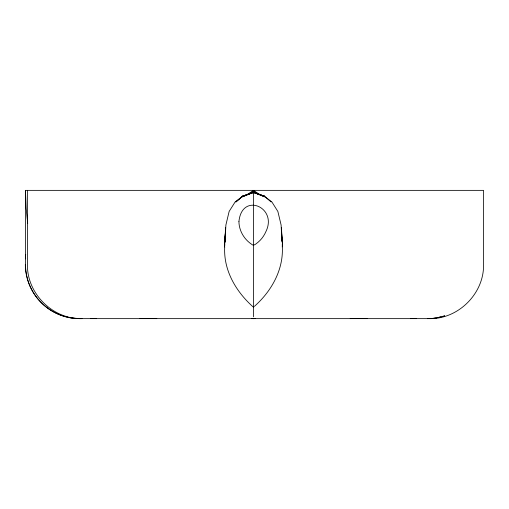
<?xml version="1.0" encoding="UTF-8"?>
<svg xmlns="http://www.w3.org/2000/svg" width="509" height="509" viewBox="0 0 509 509"><rect width="100%" height="100%" fill="white"/><g stroke="black" fill="none" stroke-linecap="round" stroke-linejoin="round"><path stroke-width="0.76" d="M224.723 246.801C223.33 270.464 236.246 292.058 253.501 307.239L253.806 306.946M225.544 227.548L225.156 239.847L225.894 225.01L229.139 211.439L235.056 202.048L243.016 195.908L253.501 192.587L263.993 195.908L271.946 202.048L277.863 211.439L281.108 225.01L281.846 239.847L281.458 227.548M224.698 245.402L224.571 246.865L225.455 229.864M224.685 242.608L225.493 231.811L224.526 244.893M224.571 246.865L224.774 244.517M224.972 242.176L225.436 236.698M225.016 241.743L225.188 240.063M254.411 306.361C271.532 291.186 283.857 269.407 282.26 245.955M246.591 195.157L253.501 190.36L260.411 195.157M235.922 201.927L243.016 195.908L235.953 201.901M242.456 196.894L253.501 191.397L264.546 196.894M243.836 196.302L253.501 192.141L264.425 196.289L263.993 195.908L271.081 201.927M255.225 318.424L251.777 318.424M436.207 317.89L433.751 318.246M432.695 318.367L427.395 318.64A54.183 54.183 0 0 0 441.055 316.84M416.33 318.386L410.426 318.64M367.059 318.379L350.205 318.64M25.794 254.5L25.45 254.5L25.666 258.865M70.102 317.769L79.614 318.64L428.96 318.64C458.062 319.531 484.218 293.591 483.55 264.476L483.55 190.36L25.463 190.36L25.45 264.476M156.797 318.64L139.95 318.379M96.576 318.64L90.672 318.386M82.038 318.64C52.93 319.531 26.78 293.591 27.448 264.476L27.448 190.36M264.425 196.289L253.501 192.587L242.583 196.289L253.501 192.141L263.166 196.302M27.69 223.451L26.15 208.296L25.488 190.36M281.712 239.224L281.903 240.903M281.7 238.263L281.967 241.393M282.234 244.517L282.431 246.865M281.509 231.811L282.482 244.893L281.553 229.864M253.501 190.36L253.501 316.827M79.614 318.615A54.183 54.183 0 0 1 25.514 264.476M251.701 318.399A7.654 7.654 0 0 0 253.501 318.653A7.654 7.654 0 0 0 255.302 318.399M70.108 317.731A54.361 54.361 0 0 1 25.329 264.476M444.109 315.943A54.183 54.183 0 0 0 444.618 315.777A54.361 54.361 0 0 1 437.683 317.584M238.931 221.631C239.02 230.532 244.008 239.141 251.357 244.072C253.622 246.7 256.078 243.626 258.101 242.22C261.569 239.332 264.235 235.54 265.997 231.398C277.787 207.144 241.769 191.829 238.931 221.631"/></g></svg>
